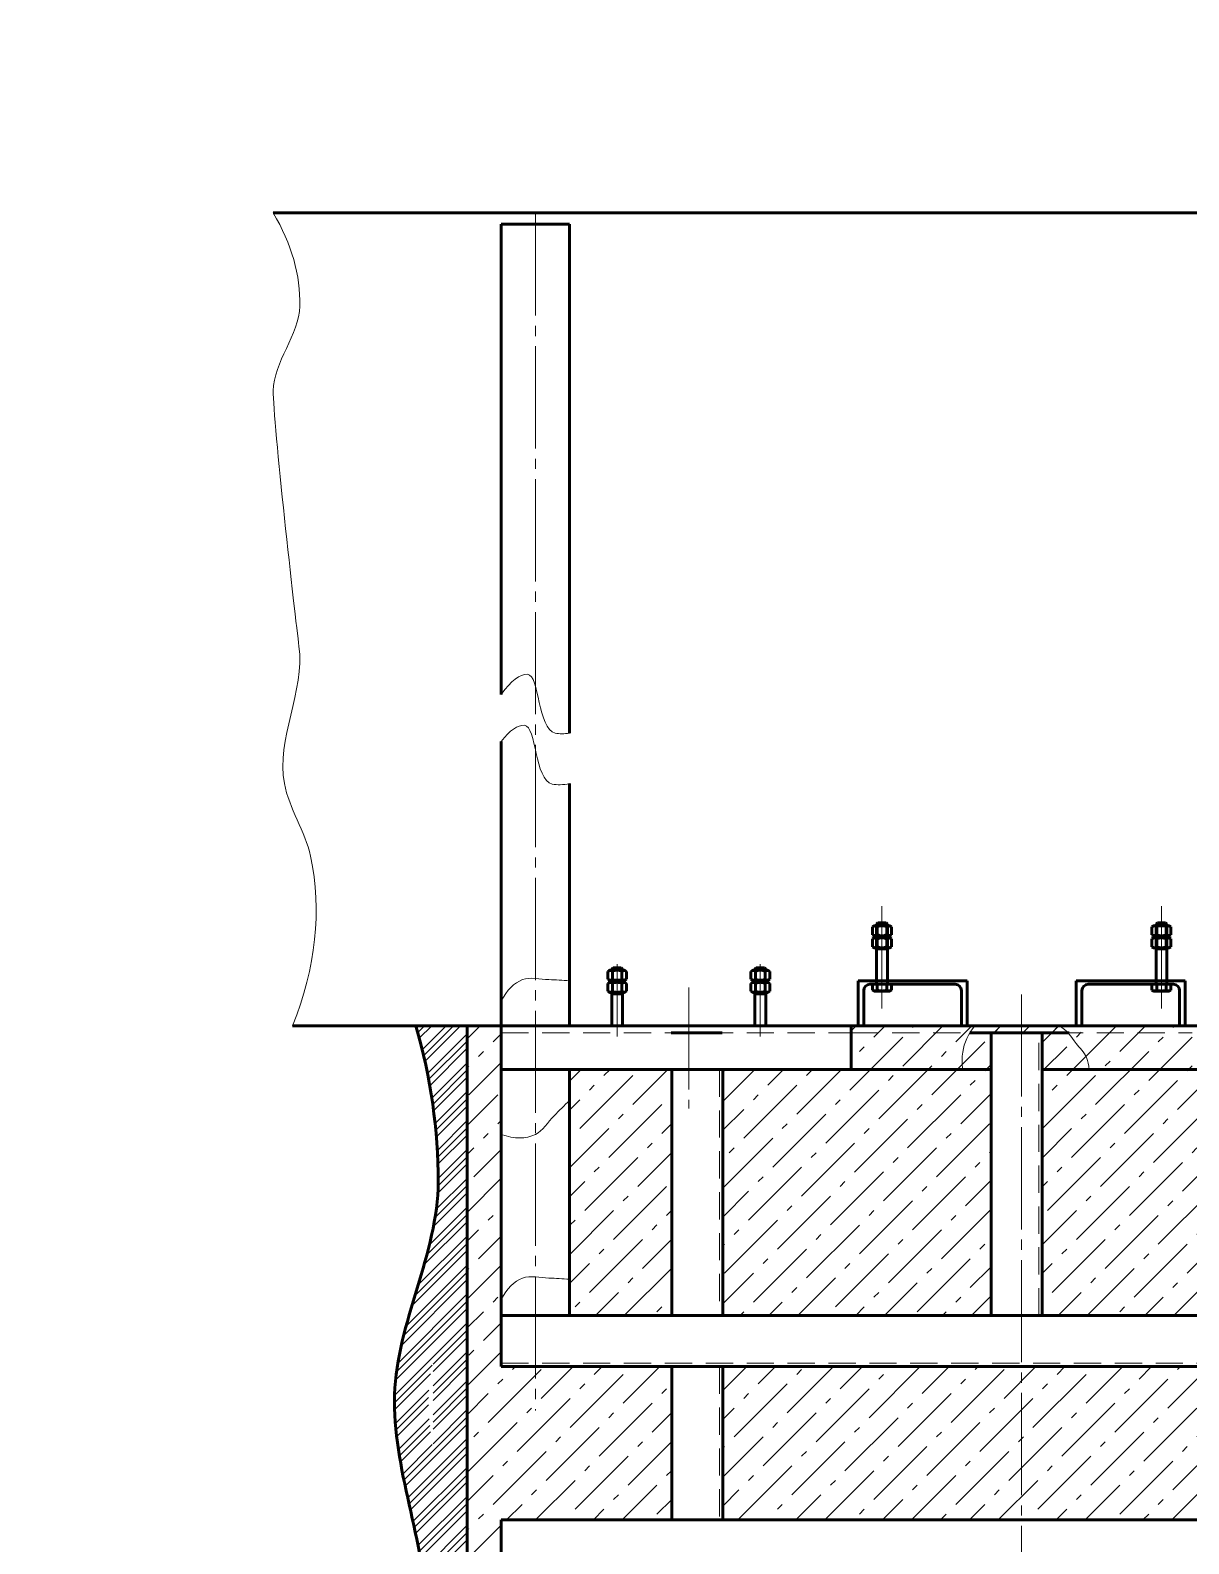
# Model space of a CAD drawing. Header units: millimetres. Extents: x 0 to 594, y 0 to 420.
# Drawn here: x 0 to 169.9, y 197.9 to 420 of the extents above; entities that cross this region are included whole.
import ezdxf

# ---------------------------------------------------------------- set-up
doc = ezdxf.new("R2010")
doc.units = ezdxf.units.MM
for name, pattern in [('K5LT32768', [0]), ('K5LT_AXLED', [19.5, 15, -1.5, 1.5, -1.5]), ('K5LT_BASIC', [0]), ('K5LT_DASHED', [6, 4, -2]), ('K5LT_THIN', [0]), ('K5LT_THIN_INCLUDED_TO_HATCHING', [0])]:
    doc.linetypes.add(name, pattern=pattern)
doc.layers.add('Системный слой', color=7, linetype='Continuous')

# ---------------------------------------------------------------- blocks, each defined once
blk = doc.blocks.new('U5')
at = {"layer": 'Системный слой', "color": 5, "linetype": 'K5LT_BASIC', "lineweight": 60, "true_color": 0x0000ff}
for p, q in [((221.77, 201.39), (69.08, 201.39)), ((69.08, 201.39), (69.08, 193.89)), ((221.77, 193.89), (221.77, 201.39)), ((69.08, 193.89), (221.77, 193.89))]:
    blk.add_line(p, q, dxfattribs=at)
blk = doc.blocks.new('U18')
at = {"layer": 'Системный слой', "color": 7, "linetype": 'K5LT32768', "lineweight": 18}
for p, q in [((56.6, 273.73), (56.76, 273.89)), ((56.84, 272.9), (57.83, 273.89)), ((57.06, 272.06), (58.89, 273.89)), ((57.49, 270.37), (61.01, 273.89)), ((57.7, 269.51), (62.07, 273.89)), ((57.89, 268.65), (63.13, 273.89)), ((58.26, 266.9), (64.08, 272.72)), ((58.43, 266.01), (64.08, 271.66)), ((58.6, 265.11), (64.08, 270.6)), ((58.9, 263.29), (64.08, 268.48)), ((59.03, 262.37), (64.08, 267.42)), ((59.16, 261.43), (64.08, 266.36)), ((59.39, 259.54), (64.08, 264.24)), ((59.48, 258.57), (64.08, 263.17)), ((59.57, 257.6), (64.08, 262.11)), ((59.71, 255.62), (64.08, 259.99)), ((59.76, 254.61), (64.08, 258.93)), ((59.8, 253.58), (64.08, 257.87)), ((59.83, 251.5), (64.08, 255.75)), ((59.78, 249.32), (64.08, 253.63)), ((59.82, 250.43), (64.08, 254.69)), ((59.55, 246.97), (64.08, 251.51)), ((59.13, 244.43), (64.08, 249.39)), ((59.36, 245.73), (64.08, 250.45)), ((58.52, 241.7), (64.08, 247.26)), ((57.75, 238.81), (64.08, 245.14)), ((58.15, 240.27), (64.08, 246.2)), ((56.87, 235.81), (64.08, 243.02)), ((55.97, 232.78), (64.08, 240.9)), ((56.42, 234.29), (64.08, 241.96)), ((54.76, 228.39), (64.08, 237.72)), ((55.13, 229.82), (64.08, 238.78)), ((54.43, 227), (64.08, 236.66)), ((53.72, 223.11), (64.08, 233.48)), ((53.9, 224.36), (64.08, 234.54)), ((53.57, 221.9), (64.08, 232.42)), ((53.43, 219.64), (64.08, 230.29)), ((59.08, 224.23), (64.08, 229.23)), ((59.08, 223.17), (64.08, 228.17)), ((59.08, 221.05), (64.08, 226.05)), ((59.08, 219.99), (64.08, 224.99)), ((53.42, 218.57), (58.93, 224.08)), ((53.44, 217.52), (58.72, 222.81)), ((59.08, 218.93), (64.08, 223.93)), ((53.55, 215.52), (58.47, 220.44)), ((59.08, 216.81), (64.08, 221.81)), ((59.08, 215.75), (64.08, 220.75)), ((53.64, 214.54), (58.42, 219.33)), ((53.74, 213.59), (58.42, 218.26)), ((59.08, 214.69), (64.08, 219.69)), ((54, 211.72), (58.51, 216.23)), ((54.81, 207.23), (64.08, 216.51)), ((59.08, 212.57), (64.08, 217.57)), ((54.14, 210.81), (58.59, 215.25)), ((54.3, 209.9), (58.69, 214.3)), ((54.99, 206.35), (64.08, 215.45)), ((55.37, 204.6), (64.08, 213.32)), ((54.63, 208.11), (58.95, 212.43)), ((55.56, 203.73), (64.08, 212.26)), ((55.75, 202.87), (64.08, 211.2)), ((56.13, 201.13), (64.08, 209.08)), ((56.32, 200.26), (64.08, 208.02)), ((56.51, 199.38), (64.08, 206.96)), ((56.87, 197.63), (64.08, 204.84)), ((57.04, 196.74), (64.08, 203.78)), ((57.21, 195.84), (64.08, 202.72)), ((57.52, 194.03), (64.08, 200.6)), ((57.66, 193.11), (64.08, 199.54)), ((57.78, 192.17), (64.08, 198.47))]:
    blk.add_line(p, q, dxfattribs=at)
blk = doc.blocks.new('U46')
at = {"layer": 'Системный слой', "color": 5, "linetype": 'K5LT_BASIC', "lineweight": 60, "true_color": 0x0000ff}
for p, q in [((165.13, 288.79), (165.33, 288.99)), ((165.13, 280.1), (165.13, 288.79)), ((165.13, 288.79), (165.93, 288.79)), ((165.33, 288.99), (165.93, 288.99)), ((166.53, 288.99), (165.93, 288.99)), ((166.73, 288.79), (165.93, 288.79)), ((166.73, 288.79), (166.53, 288.99)), ((166.73, 280.1), (166.73, 288.79)), ((165.13, 285.19), (165.93, 285.19)), ((166.73, 285.19), (165.93, 285.19)), ((164.54, 279.13), (164.54, 279.99)), ((164.54, 279.99), (165.93, 279.99)), ((165.23, 279.13), (165.23, 279.99)), ((167.31, 279.99), (165.93, 279.99)), ((166.62, 279.13), (166.62, 279.99)), ((167.31, 279.13), (167.31, 279.99)), ((164.79, 278.99), (164.54, 279.13)), ((165.93, 278.99), (164.79, 278.99)), ((165.93, 278.99), (167.07, 278.99)), ((167.07, 278.99), (167.31, 279.13))]:
    blk.add_line(p, q, dxfattribs=at)
at = {"layer": 'Системный слой', "color": 7, "linetype": 'K5LT_THIN', "lineweight": 18}
for p, q in [((165.23, 285.19), (165.23, 288.9)), ((166.62, 285.19), (166.62, 288.9))]:
    blk.add_line(p, q, dxfattribs=at)
at = {"layer": 'Системный слой', "color": 30, "linetype": 'K5LT_AXLED', "lineweight": 18, "true_color": 0xff8000}
blk.add_line((165.93, 278.69), (165.93, 289.29), dxfattribs=at)
at = {"layer": 'Системный слой', "color": 5, "linetype": 'K5LT_BASIC', "lineweight": 60, "true_color": 0x0000ff}
for centre, radius, start, end in [((165.02, 280.1), 0.11, 270, 0), ((166.84, 280.1), 0.11, 180, 270), ((164.9, 279.49), 0.488, 241.0192, 313.1636), ((165.93, 280.76), 1.76, 246.8627, 270), ((165.93, 280.76), 1.76, 270, 293.1373), ((166.95, 279.49), 0.488, 226.8364, 298.9808)]:
    blk.add_arc(centre, radius, start, end, dxfattribs=at)
blk = doc.blocks.new('U47')
at = {"layer": 'Системный слой', "color": 5, "linetype": 'K5LT_BASIC', "lineweight": 60, "true_color": 0x0000ff}
for p, q in [((164.54, 286.64), (164.83, 286.81)), ((164.54, 285.49), (164.54, 286.64)), ((164.83, 286.81), (165.93, 286.81)), ((165.23, 285.49), (165.23, 286.64)), ((167.03, 286.81), (165.93, 286.81)), ((166.62, 285.49), (166.62, 286.64)), ((167.31, 286.64), (167.03, 286.81)), ((167.31, 285.49), (167.31, 286.64)), ((164.83, 285.33), (164.54, 285.49)), ((165.93, 285.33), (164.83, 285.33)), ((165.93, 285.33), (167.03, 285.33)), ((167.03, 285.33), (167.31, 285.49))]:
    blk.add_line(p, q, dxfattribs=at)
at = {"layer": 'Системный слой', "color": 30, "linetype": 'K5LT_AXLED', "lineweight": 18, "true_color": 0xff8000}
blk.add_line((165.93, 285.03), (165.93, 287.11), dxfattribs=at)
at = {"layer": 'Системный слой', "color": 5, "linetype": 'K5LT_BASIC', "lineweight": 60, "true_color": 0x0000ff}
for centre, radius, start, end in [((164.91, 286.38), 0.417, 39.6616, 123.2856), ((165.93, 285.27), 1.54, 90, 116.7783), ((165.93, 285.27), 1.54, 63.2217, 90), ((166.94, 286.38), 0.417, 56.7144, 140.3384), ((164.91, 285.76), 0.417, 236.7145, 320.3384), ((165.93, 286.87), 1.54, 243.2217, 270), ((165.93, 286.87), 1.54, 270, 296.7783), ((166.94, 285.76), 0.417, 219.6616, 303.2855)]:
    blk.add_arc(centre, radius, start, end, dxfattribs=at)
blk = doc.blocks.new('U48')
at = {"layer": 'Системный слой', "color": 30, "linetype": 'K5LT_AXLED', "lineweight": 18, "true_color": 0xff8000}
blk.add_line((165.93, 286.81), (165.93, 288.89), dxfattribs=at)
at = {"layer": 'Системный слой', "color": 5, "linetype": 'K5LT_BASIC', "lineweight": 60, "true_color": 0x0000ff}
for p, q in [((164.54, 288.42), (164.83, 288.59)), ((164.54, 287.27), (164.54, 288.42)), ((164.83, 287.11), (164.54, 287.27)), ((164.83, 288.59), (165.93, 288.59)), ((165.93, 287.11), (164.83, 287.11)), ((165.23, 287.27), (165.23, 288.42)), ((167.03, 288.59), (165.93, 288.59)), ((165.93, 287.11), (167.03, 287.11)), ((166.62, 287.27), (166.62, 288.42)), ((167.31, 288.42), (167.03, 288.59)), ((167.03, 287.11), (167.31, 287.27)), ((167.31, 287.27), (167.31, 288.42))]:
    blk.add_line(p, q, dxfattribs=at)
for centre, radius, start, end in [((164.91, 288.16), 0.417, 39.6616, 123.2856), ((164.91, 287.54), 0.417, 236.7145, 320.3384), ((165.93, 287.05), 1.54, 90, 116.7783), ((165.93, 288.65), 1.54, 243.2217, 270), ((165.93, 287.05), 1.54, 63.2217, 90), ((165.93, 288.65), 1.54, 270, 296.7783), ((166.94, 288.16), 0.417, 56.7144, 140.3384), ((166.94, 287.54), 0.417, 219.6616, 303.2855)]:
    blk.add_arc(centre, radius, start, end, dxfattribs=at)
blk = doc.blocks.new('U49')
at = {"layer": 'Системный слой', "color": 5, "linetype": 'K5LT_BASIC', "lineweight": 60, "true_color": 0x0000ff}
for p, q in [((124.13, 288.79), (124.33, 288.99)), ((124.13, 280.1), (124.13, 288.79)), ((124.13, 288.79), (124.93, 288.79)), ((124.33, 288.99), (124.93, 288.99)), ((125.53, 288.99), (124.93, 288.99)), ((125.73, 288.79), (124.93, 288.79)), ((125.73, 288.79), (125.53, 288.99)), ((125.73, 280.1), (125.73, 288.79)), ((124.13, 285.19), (124.93, 285.19)), ((125.73, 285.19), (124.93, 285.19)), ((123.54, 279.13), (123.54, 279.99)), ((123.54, 279.99), (124.93, 279.99)), ((124.23, 279.13), (124.23, 279.99)), ((126.31, 279.99), (124.93, 279.99)), ((125.62, 279.13), (125.62, 279.99)), ((126.31, 279.13), (126.31, 279.99)), ((123.79, 278.99), (123.54, 279.13)), ((124.93, 278.99), (123.79, 278.99)), ((124.93, 278.99), (126.07, 278.99)), ((126.07, 278.99), (126.31, 279.13))]:
    blk.add_line(p, q, dxfattribs=at)
at = {"layer": 'Системный слой', "color": 7, "linetype": 'K5LT_THIN', "lineweight": 18}
for p, q in [((124.23, 285.19), (124.23, 288.9)), ((125.62, 285.19), (125.62, 288.9))]:
    blk.add_line(p, q, dxfattribs=at)
at = {"layer": 'Системный слой', "color": 30, "linetype": 'K5LT_AXLED', "lineweight": 18, "true_color": 0xff8000}
blk.add_line((124.93, 278.69), (124.93, 289.29), dxfattribs=at)
at = {"layer": 'Системный слой', "color": 5, "linetype": 'K5LT_BASIC', "lineweight": 60, "true_color": 0x0000ff}
for centre, radius, start, end in [((124.02, 280.1), 0.11, 270, 0), ((125.84, 280.1), 0.11, 180, 270), ((123.9, 279.49), 0.488, 241.0192, 313.1636), ((124.93, 280.76), 1.76, 246.8627, 270), ((124.93, 280.76), 1.76, 270, 293.1373), ((125.95, 279.49), 0.488, 226.8364, 298.9808)]:
    blk.add_arc(centre, radius, start, end, dxfattribs=at)
blk = doc.blocks.new('U50')
at = {"layer": 'Системный слой', "color": 5, "linetype": 'K5LT_BASIC', "lineweight": 60, "true_color": 0x0000ff}
for p, q in [((123.54, 286.64), (123.83, 286.81)), ((123.54, 285.49), (123.54, 286.64)), ((123.83, 286.81), (124.93, 286.81)), ((124.23, 285.49), (124.23, 286.64)), ((126.03, 286.81), (124.93, 286.81)), ((125.62, 285.49), (125.62, 286.64)), ((126.31, 286.64), (126.03, 286.81)), ((126.31, 285.49), (126.31, 286.64)), ((123.83, 285.33), (123.54, 285.49)), ((124.93, 285.33), (123.83, 285.33)), ((124.93, 285.33), (126.03, 285.33)), ((126.03, 285.33), (126.31, 285.49))]:
    blk.add_line(p, q, dxfattribs=at)
at = {"layer": 'Системный слой', "color": 30, "linetype": 'K5LT_AXLED', "lineweight": 18, "true_color": 0xff8000}
blk.add_line((124.93, 285.03), (124.93, 287.11), dxfattribs=at)
at = {"layer": 'Системный слой', "color": 5, "linetype": 'K5LT_BASIC', "lineweight": 60, "true_color": 0x0000ff}
for centre, radius, start, end in [((123.91, 286.38), 0.417, 39.6616, 123.2856), ((124.93, 285.27), 1.54, 90, 116.7783), ((124.93, 285.27), 1.54, 63.2217, 90), ((125.94, 286.38), 0.417, 56.7144, 140.3384), ((123.91, 285.76), 0.417, 236.7145, 320.3384), ((124.93, 286.87), 1.54, 243.2217, 270), ((124.93, 286.87), 1.54, 270, 296.7783), ((125.94, 285.76), 0.417, 219.6616, 303.2855)]:
    blk.add_arc(centre, radius, start, end, dxfattribs=at)
blk = doc.blocks.new('U51')
at = {"layer": 'Системный слой', "color": 30, "linetype": 'K5LT_AXLED', "lineweight": 18, "true_color": 0xff8000}
blk.add_line((124.93, 286.81), (124.93, 288.89), dxfattribs=at)
at = {"layer": 'Системный слой', "color": 5, "linetype": 'K5LT_BASIC', "lineweight": 60, "true_color": 0x0000ff}
for p, q in [((123.54, 288.42), (123.83, 288.59)), ((123.54, 287.27), (123.54, 288.42)), ((123.83, 287.11), (123.54, 287.27)), ((123.83, 288.59), (124.93, 288.59)), ((124.93, 287.11), (123.83, 287.11)), ((124.23, 287.27), (124.23, 288.42)), ((126.03, 288.59), (124.93, 288.59)), ((124.93, 287.11), (126.03, 287.11)), ((125.62, 287.27), (125.62, 288.42)), ((126.31, 288.42), (126.03, 288.59)), ((126.03, 287.11), (126.31, 287.27)), ((126.31, 287.27), (126.31, 288.42))]:
    blk.add_line(p, q, dxfattribs=at)
for centre, radius, start, end in [((123.91, 288.16), 0.417, 39.6616, 123.2856), ((123.91, 287.54), 0.417, 236.7145, 320.3384), ((124.93, 287.05), 1.54, 90, 116.7783), ((124.93, 288.65), 1.54, 243.2217, 270), ((124.93, 287.05), 1.54, 63.2217, 90), ((124.93, 288.65), 1.54, 270, 296.7783), ((125.94, 288.16), 0.417, 56.7144, 140.3384), ((125.94, 287.54), 0.417, 219.6616, 303.2855)]:
    blk.add_arc(centre, radius, start, end, dxfattribs=at)
blk = doc.blocks.new('U52')
at = {"layer": 'Системный слой', "color": 30, "linetype": 'K5LT_AXLED', "lineweight": 18, "true_color": 0xff8000}
blk.add_line((86.08, 280.27), (86.08, 282.35), dxfattribs=at)
at = {"layer": 'Системный слой', "color": 5, "linetype": 'K5LT_BASIC', "lineweight": 60, "true_color": 0x0000ff}
for p, q in [((84.7, 281.89), (84.98, 282.05)), ((84.7, 280.74), (84.7, 281.89)), ((84.98, 280.57), (84.7, 280.74)), ((84.98, 282.05), (86.08, 282.05)), ((86.08, 280.57), (84.98, 280.57)), ((85.39, 280.74), (85.39, 281.89)), ((87.18, 282.05), (86.08, 282.05)), ((86.08, 280.57), (87.18, 280.57)), ((86.78, 280.74), (86.78, 281.89)), ((87.47, 281.89), (87.18, 282.05)), ((87.18, 280.57), (87.47, 280.74)), ((87.47, 280.74), (87.47, 281.89))]:
    blk.add_line(p, q, dxfattribs=at)
for centre, radius, start, end in [((85.07, 281.62), 0.417, 39.6616, 123.2856), ((85.07, 281.01), 0.417, 236.7145, 320.3384), ((86.08, 280.52), 1.54, 90, 116.7783), ((86.08, 282.11), 1.54, 243.2217, 270), ((86.08, 280.52), 1.54, 63.2217, 90), ((86.08, 282.11), 1.54, 270, 296.7783), ((87.1, 281.62), 0.417, 56.7144, 140.3384), ((87.1, 281.01), 0.417, 219.6616, 303.2855)]:
    blk.add_arc(centre, radius, start, end, dxfattribs=at)
blk = doc.blocks.new('U53')
at = {"layer": 'Системный слой', "color": 5, "linetype": 'K5LT_BASIC', "lineweight": 60, "true_color": 0x0000ff}
for p, q in [((84.7, 280.11), (84.98, 280.28)), ((84.7, 278.96), (84.7, 280.11)), ((84.98, 280.28), (86.08, 280.28)), ((85.39, 278.96), (85.39, 280.11)), ((87.18, 280.28), (86.08, 280.28)), ((86.78, 278.96), (86.78, 280.11)), ((87.47, 280.11), (87.18, 280.28)), ((87.47, 278.96), (87.47, 280.11)), ((84.98, 278.8), (84.7, 278.96)), ((86.08, 278.8), (84.98, 278.8)), ((86.08, 278.8), (87.18, 278.8)), ((87.18, 278.8), (87.47, 278.96))]:
    blk.add_line(p, q, dxfattribs=at)
at = {"layer": 'Системный слой', "color": 30, "linetype": 'K5LT_AXLED', "lineweight": 18, "true_color": 0xff8000}
blk.add_line((86.08, 278.5), (86.08, 280.58), dxfattribs=at)
at = {"layer": 'Системный слой', "color": 5, "linetype": 'K5LT_BASIC', "lineweight": 60, "true_color": 0x0000ff}
for centre, radius, start, end in [((85.07, 279.85), 0.417, 39.6616, 123.2856), ((86.08, 278.74), 1.54, 90, 116.7783), ((86.08, 278.74), 1.54, 63.2217, 90), ((87.1, 279.85), 0.417, 56.7144, 140.3384), ((85.07, 279.23), 0.417, 236.7145, 320.3384), ((86.08, 280.34), 1.54, 243.2217, 270), ((86.08, 280.34), 1.54, 270, 296.7783), ((87.1, 279.23), 0.417, 219.6616, 303.2855)]:
    blk.add_arc(centre, radius, start, end, dxfattribs=at)
blk = doc.blocks.new('U54')
at = {"layer": 'Системный слой', "color": 30, "linetype": 'K5LT_AXLED', "lineweight": 18, "true_color": 0xff8000}
blk.add_line((107.08, 280.27), (107.08, 282.35), dxfattribs=at)
at = {"layer": 'Системный слой', "color": 5, "linetype": 'K5LT_BASIC', "lineweight": 60, "true_color": 0x0000ff}
for p, q in [((105.7, 281.89), (105.98, 282.05)), ((105.7, 280.74), (105.7, 281.89)), ((105.98, 280.57), (105.7, 280.74)), ((105.98, 282.05), (107.08, 282.05)), ((107.08, 280.57), (105.98, 280.57)), ((106.39, 280.74), (106.39, 281.89)), ((108.18, 282.05), (107.08, 282.05)), ((107.08, 280.57), (108.18, 280.57)), ((107.78, 280.74), (107.78, 281.89)), ((108.47, 281.89), (108.18, 282.05)), ((108.18, 280.57), (108.47, 280.74)), ((108.47, 280.74), (108.47, 281.89))]:
    blk.add_line(p, q, dxfattribs=at)
for centre, radius, start, end in [((106.07, 281.62), 0.417, 39.6616, 123.2856), ((106.07, 281.01), 0.417, 236.7145, 320.3384), ((107.08, 280.52), 1.54, 90, 116.7783), ((107.08, 282.11), 1.54, 243.2217, 270), ((107.08, 280.52), 1.54, 63.2217, 90), ((107.08, 282.11), 1.54, 270, 296.7783), ((108.1, 281.62), 0.417, 56.7144, 140.3384), ((108.1, 281.01), 0.417, 219.6616, 303.2855)]:
    blk.add_arc(centre, radius, start, end, dxfattribs=at)
blk = doc.blocks.new('U55')
at = {"layer": 'Системный слой', "color": 5, "linetype": 'K5LT_BASIC', "lineweight": 60, "true_color": 0x0000ff}
for p, q in [((105.7, 280.11), (105.98, 280.28)), ((105.7, 278.96), (105.7, 280.11)), ((105.98, 280.28), (107.08, 280.28)), ((106.39, 278.96), (106.39, 280.11)), ((108.18, 280.28), (107.08, 280.28)), ((107.78, 278.96), (107.78, 280.11)), ((108.47, 280.11), (108.18, 280.28)), ((108.47, 278.96), (108.47, 280.11)), ((105.98, 278.8), (105.7, 278.96)), ((107.08, 278.8), (105.98, 278.8)), ((107.08, 278.8), (108.18, 278.8)), ((108.18, 278.8), (108.47, 278.96))]:
    blk.add_line(p, q, dxfattribs=at)
at = {"layer": 'Системный слой', "color": 30, "linetype": 'K5LT_AXLED', "lineweight": 18, "true_color": 0xff8000}
blk.add_line((107.08, 278.5), (107.08, 280.58), dxfattribs=at)
at = {"layer": 'Системный слой', "color": 5, "linetype": 'K5LT_BASIC', "lineweight": 60, "true_color": 0x0000ff}
for centre, radius, start, end in [((106.07, 279.85), 0.417, 39.6616, 123.2856), ((107.08, 278.74), 1.54, 90, 116.7783), ((107.08, 278.74), 1.54, 63.2217, 90), ((108.1, 279.85), 0.417, 56.7144, 140.3384), ((106.07, 279.23), 0.417, 236.7145, 320.3384), ((107.08, 280.34), 1.54, 243.2217, 270), ((107.08, 280.34), 1.54, 270, 296.7783), ((108.1, 279.23), 0.417, 219.6616, 303.2855)]:
    blk.add_arc(centre, radius, start, end, dxfattribs=at)

msp = doc.modelspace()

# ---------------------------------------------------------------- hatches: boundary and pattern name
at = {"layer": 'Системный слой'}
h = msp.add_hatch(dxfattribs=at)
h.set_pattern_fill('Бетон', angle=45, style=0, pattern_type=0)
h.set_pattern_definition([(45, (0, 0), (-4.24264, 4.24264), [11, -5]), (45, (9.1924, 9.1924), (-4.24264, 4.24264), [1, -15]), (45, (3.5355, 7.778), (-4.24264, 4.24264), [11, -5]), (45, (12.728, 16.9706), (-4.24264, 4.24264), [1, -15])])
h.paths.add_polyline_path([(69.0848, 201.3862), (94.0848, 201.3862), (94.0848, 223.8862), (79.0848, 223.8862), (69.0848, 223.8862), (69.0848, 231.3862), (69.0848, 273.8862), (64.0848, 273.8862), (64.0848, 193.8862), (69.0848, 193.8862)])
h.paths.add_polyline_path([(79.0848, 267.4862), (79.0848, 231.3862), (94.0024, 231.3862), (94.0848, 231.3862), (94.0848, 267.4862)])
h.paths.add_polyline_path([(189.2672, 223.8862), (101.5848, 223.8862), (101.5848, 201.3862), (189.2672, 201.3862)])
h.paths.add_polyline_path([(101.5848, 231.3862), (140.926, 231.3862), (140.926, 272.8862), (140.9108, 272.8862), (148.4108, 272.8862), (148.426, 272.8862), (148.426, 267.4862), (170.426, 267.4862), (170.426, 273.8862), (120.426, 273.8862), (120.426, 267.4862), (101.5848, 267.4862)])
h.paths.add_polyline_path([(148.426, 231.3862), (189.2672, 231.3862), (189.2672, 267.4862), (148.426, 267.4862)])
h.paths.add_polyline_path([(196.7672, 267.4862), (196.7672, 231.3862), (211.7672, 231.3862), (211.7672, 267.4862)])
h.paths.add_polyline_path([(211.7672, 223.8862), (196.7672, 223.8862), (196.7672, 201.3862), (221.7672, 201.3862), (221.7672, 193.8862), (226.7566, 193.8862), (226.7566, 273.8862), (221.7672, 273.8862), (221.7436, 273.8862), (221.7436, 223.8862)])
h.paths.add_polyline_path([(189.2672, 193.8862), (94.0848, 193.8862), (94.0848, 123.3862), (109.0848, 123.3862), (109.0848, 183.8862), (181.7472, 183.8862), (181.7472, 123.3862), (221.7436, 123.3862), (221.7436, 193.8862)])
h.paths.add_polyline_path([(94.0848, 123.3862), (94.0848, 193.8862), (69.0848, 193.8862), (69.0848, 123.3862)])
h.paths.add_polyline_path([(94.0848, 123.3862), (101.5848, 123.3862), (101.5848, 193.8862), (94.0848, 193.8862)])
h.paths.add_polyline_path([(189.2672, 123.8862), (189.2672, 193.8862), (221.7436, 193.8862), (221.7436, 123.3862), (189.2672, 123.3862)])
h.paths.add_polyline_path([(196.7672, 193.8862), (196.7672, 123.3862), (221.7436, 123.3862), (221.7436, 193.8862)])
h = msp.add_hatch(dxfattribs=at)
h.set_pattern_fill('Металл', angle=45, style=0, pattern_type=0)
h.set_pattern_definition([(45, (0, 0), (-2.12132, 2.12132), [])])
h.paths.add_polyline_path([(150.8312, 273.8862), (138.5399, 273.8862), (137.8538, 272.9099), (137.8393, 272.8862), (140.9108, 272.8862), (148.4108, 272.8862), (152.4023, 272.8862), (151.7513, 273.3888), (150.9525, 273.8303)])

# ---------------------------------------------------------------- linework, layer by layer
at = {"layer": 'Системный слой', "color": 5, "linetype": 'K5LT_BASIC', "lineweight": 60, "true_color": 0x0000ff}
for p, q in [((207.6364, 393.1859), (35.6364, 393.1859)), ((69.0848, 391.5635), (69.0848, 322.5219)), ((79.0848, 391.5635), (69.0848, 391.5635)), ((79.0848, 391.5635), (79.0848, 316.8437)), ((69.0848, 315.6442), (69.0848, 223.8862)), ((79.0848, 280.4923), (79.0848, 309.4445)), ((85.2848, 282.1862), (85.4848, 282.3862)), ((85.2848, 282.1862), (86.0848, 282.1862)), ((85.2848, 282.054), (85.2848, 282.1862)), ((85.4848, 282.3862), (86.0848, 282.3862)), ((86.6848, 282.3862), (86.0848, 282.3862)), ((86.8848, 282.1862), (86.0848, 282.1862)), ((86.8848, 282.1862), (86.6848, 282.3862)), ((86.8848, 282.054), (86.8848, 282.1862)), ((106.2848, 282.1862), (106.4848, 282.3862)), ((106.2848, 282.1862), (107.0848, 282.1862)), ((106.2848, 282.054), (106.2848, 282.1862)), ((106.4848, 282.3862), (107.0848, 282.3862)), ((107.6848, 282.3862), (107.0848, 282.3862)), ((107.8848, 282.1862), (107.0848, 282.1862)), ((107.8848, 282.1862), (107.6848, 282.3862)), ((107.8848, 282.054), (107.8848, 282.1862)), ((79.0848, 280.4923), (79.0848, 273.8862)), ((85.2848, 280.2777), (85.2848, 280.574)), ((86.8848, 280.2777), (86.8848, 280.574)), ((106.2848, 280.2777), (106.2848, 280.574)), ((107.8848, 280.2777), (107.8848, 280.574)), ((137.426, 280.4923), (121.426, 280.4923)), ((121.426, 280.4923), (121.426, 273.8862)), ((135.686, 279.9923), (123.166, 279.9923)), ((137.426, 273.8862), (137.426, 280.4923)), ((169.426, 280.4923), (153.426, 280.4923)), ((153.426, 280.4923), (153.426, 273.8862)), ((167.686, 279.9923), (155.166, 279.9923)), ((169.426, 273.8862), (169.426, 280.4923)), ((85.2848, 273.8862), (85.2848, 278.7977)), ((85.2848, 278.5862), (86.0848, 278.5862)), ((86.8848, 278.5862), (86.0848, 278.5862)), ((86.8848, 273.8862), (86.8848, 278.7977)), ((106.2848, 273.8862), (106.2848, 278.7977)), ((106.2848, 278.5862), (107.0848, 278.5862)), ((107.8848, 278.5862), (107.0848, 278.5862)), ((107.8848, 273.8862), (107.8848, 278.7977)), ((122.266, 279.0923), (122.266, 273.8862)), ((136.586, 273.8862), (136.586, 279.0923)), ((154.266, 279.0923), (154.266, 273.8862)), ((168.586, 273.8862), (168.586, 279.0923)), ((69.0848, 273.8862), (38.4716, 273.8862)), ((64.0848, 193.8862), (64.0848, 273.8862)), ((69.0848, 273.8862), (221.7672, 273.8862)), ((120.426, 273.8862), (120.426, 267.4862)), ((101.5024, 272.8862), (94.0024, 272.8862)), ((137.8393, 272.8862), (152.4023, 272.8862)), ((140.9108, 272.8862), (148.4108, 272.8862)), ((140.926, 231.3862), (140.926, 272.8862)), ((148.426, 272.8862), (148.426, 231.3862)), ((69.0848, 267.4862), (140.9108, 267.4862)), ((79.0848, 231.3862), (79.0848, 267.4862)), ((94.0848, 267.4862), (94.0848, 231.3862)), ((101.5848, 231.3862), (101.5848, 267.4862)), ((148.4108, 267.4862), (189.2672, 267.4862)), ((69.0848, 231.3862), (94.0848, 231.3862)), ((69.0848, 231.3862), (69.0848, 223.8862)), ((94.0024, 231.3862), (148.4108, 231.3862)), ((148.4108, 231.3862), (199.0664, 231.3862)), ((69.0848, 223.8862), (79.0848, 223.8862)), ((196.7672, 223.8862), (79.0848, 223.8862)), ((94.0848, 223.8862), (94.0848, 201.3862)), ((101.5848, 201.3862), (101.5848, 223.8862)), ((69.0848, 201.3862), (69.0848, 123.3862))]:
    msp.add_line(p, q, dxfattribs=at)
at = {"layer": 'Системный слой', "color": 30, "linetype": 'K5LT_AXLED', "lineweight": 18, "true_color": 0xff8000}
for p, q in [((74.0848, 393.118), (74.0848, 217.4262)), ((124.926, 291.4342), (124.926, 276.2347)), ((165.926, 291.4342), (165.926, 276.2347)), ((86.0848, 272.349), (86.0848, 282.949)), ((107.0848, 272.3441), (107.0848, 282.9441)), ((96.5848, 279.5368), (96.5848, 261.7794)), ((145.4207, 278.5146), (145.4207, 190.0871))]:
    msp.add_line(p, q, dxfattribs=at)
at = {"layer": 'Системный слой', "color": 7, "linetype": 'K5LT_THIN', "lineweight": 18}
for p, q in [((85.3928, 282.054), (85.3928, 282.2942)), ((86.7768, 282.054), (86.7768, 282.2942)), ((106.3928, 282.054), (106.3928, 282.2942)), ((107.7768, 282.054), (107.7768, 282.2942)), ((85.3928, 280.2777), (85.3928, 280.574)), ((86.7768, 280.2777), (86.7768, 280.574)), ((106.3928, 280.2777), (106.3928, 280.574)), ((107.7768, 280.2777), (107.7768, 280.574)), ((85.3928, 278.5862), (85.3928, 278.7977)), ((86.7768, 278.5862), (86.7768, 278.7977)), ((106.3928, 278.5862), (106.3928, 278.7977)), ((107.7768, 278.5862), (107.7768, 278.7977))]:
    msp.add_line(p, q, dxfattribs=at)
at = {"layer": 'Системный слой', "color": 7, "linetype": 'K5LT_DASHED', "lineweight": 18}
for p, q in [((69.0848, 272.8862), (120.426, 272.8862)), ((120.426, 272.8862), (170.426, 272.8862)), ((147.926, 231.3862), (147.926, 272.8862)), ((101.0848, 267.4862), (101.0848, 231.3862)), ((69.0848, 224.3862), (211.7672, 224.3862)), ((101.0848, 223.8862), (101.0848, 201.3862))]:
    msp.add_line(p, q, dxfattribs=at)
at = {"layer": 'Системный слой', "color": 5, "linetype": 'K5LT_BASIC', "lineweight": 60, "true_color": 0x0000ff}
for centre, start, end in [((123.166, 279.0923), 90, 180), ((135.686, 279.0923), 0, 90), ((155.166, 279.0923), 90, 180), ((167.686, 279.0923), 0, 90)]:
    msp.add_arc(centre, 0.9, start, end, dxfattribs=at)
at = {"layer": 'Системный слой', "color": 7, "linetype": 'K5LT_THIN', "lineweight": 18}
for points, knots in [([(35.6364, 393.1859), (38.3495, 388.613), (39.6468, 384.0586), (39.5284, 379.5226), (39.4199, 375.3661), (35.693, 371.2517), (35.6364, 367.0994), (35.5781, 362.8197), (38.8454, 333.9782), (39.4155, 329.6245), (40.2776, 323.0398), (36.0534, 315.9382), (37.2696, 309.4445), (37.9483, 305.8212), (40.3506, 302.4029), (41.1095, 298.7923), (42.7928, 290.7847), (41.9135, 282.4827), (38.4716, 273.8862)], [0, 0, 0, 0, 1, 1, 1, 2, 2, 2, 3, 3, 3, 4, 4, 4, 5, 5, 5, 6, 6, 6, 6]), ([(69.0848, 277.5448), (69.8976, 279.1451), (70.9411, 280.1885), (72.2152, 280.6752), (73.3289, 281.1006), (74.7963, 280.7194), (76.0848, 280.6752), (77.0856, 280.6409), (78.0856, 280.5799), (79.0848, 280.4923)], [0, 0, 0, 0, 1, 1, 1, 2, 2, 2, 3, 3, 3, 3]), ([(138.5399, 273.8862), (137.5837, 272.6861), (136.9946, 271.4056), (136.7725, 270.0447), (136.6381, 269.2213), (136.6381, 268.3684), (136.7725, 267.4862)], [0, 0, 0, 0, 1, 1, 1, 2, 2, 2, 2]), ([(150.8312, 273.8862), (152.2284, 273.2565), (152.6216, 272.2472), (153.3946, 271.3228), (153.9451, 270.6644), (154.6029, 270.0214), (154.9221, 269.2414), (155.1444, 268.6981), (155.2746, 268.1131), (155.3126, 267.4862)], [0, 0, 0, 0, 1, 1, 1, 2, 2, 2, 3, 3, 3, 3]), ([(69.0848, 257.9419), (71.0255, 257.2802), (72.6922, 257.2802), (74.0848, 257.9419), (75.1724, 258.4587), (75.9256, 259.7827), (76.846, 260.7031), (77.5922, 261.4494), (78.3385, 262.1956), (79.0848, 262.9419)], [0, 0, 0, 0, 1, 1, 1, 2, 2, 2, 3, 3, 3, 3]), ([(69.0848, 233.7476), (69.8976, 235.3479), (70.9411, 236.3913), (72.2152, 236.878), (73.3289, 237.3034), (74.7963, 236.9222), (76.0848, 236.878), (77.0856, 236.8437), (78.0856, 236.7827), (79.0848, 236.6951)], [0, 0, 0, 0, 1, 1, 1, 2, 2, 2, 3, 3, 3, 3])]:
    msp.add_open_spline(points, degree=3, knots=knots, dxfattribs=at)
at = {"layer": 'Системный слой', "color": 7, "linetype": 'K5LT_THIN_INCLUDED_TO_HATCHING', "lineweight": 18}
for points in [[(69.0848, 322.5219), (70.5366, 324.5512), (71.8183, 325.5374), (72.9297, 325.4803), (74.7441, 325.3872), (74.3749, 317.4286), (77.0124, 316.8613), (77.6326, 316.728), (78.3234, 316.7221), (79.0848, 316.8437)], [(69.0848, 315.6442), (70.3514, 317.2627), (71.4819, 318.0464), (72.4761, 317.9954), (74.2905, 317.9023), (73.9213, 309.9436), (76.5588, 309.3764), (77.3, 309.217), (78.142, 309.2397), (79.0848, 309.4445)]]:
    msp.add_open_spline(points, degree=3, knots=[0, 0, 0, 0, 1, 1, 1, 2, 2, 2, 3, 3, 3, 3], dxfattribs=at)
at = {"layer": 'Системный слой', "color": 5, "linetype": 'K5LT_BASIC', "lineweight": 60, "true_color": 0x0000ff}
msp.add_open_spline([(56.5592, 273.8862), (58.7596, 266.2242), (59.8506, 258.5955), (59.8322, 251.0003), (59.8069, 240.5305), (53.7563, 230.2396), (53.4323, 219.7812), (53.1, 209.0557), (57.9201, 198.2192), (58.1439, 187.4406), (58.4464, 172.8721), (50.4109, 158.0832), (51.6703, 143.7438), (52.7023, 131.9934), (53.1842, 113.7259), (61.6504, 108.9483), (67.5805, 105.6018), (78.6325, 109.7522), (87.0053, 108.9483), (95.7222, 108.1113), (104.1924, 104.7572), (112.8997, 103.8233), (123.3989, 102.6973), (134.219, 102.8814), (144.7283, 103.8233), (159.1222, 105.1134), (172.9593, 111.6373), (187.3461, 112.9943), (198.8294, 114.0773), (212.2579, 108.8546), (222.1417, 112.9943), (231.8395, 117.056), (242.7269, 127.6288), (246.2828, 137.1354), (250.5067, 148.4278), (240.4888, 163.8208), (239.9441, 177.1908), (239.1289, 197.2002), (249.8384, 217.5046), (248.0361, 237.3413), (246.9219, 249.6045), (244.088, 261.7861), (239.5345, 273.8862)], degree=3, knots=[0, 0, 0, 0, 1, 1, 1, 2, 2, 2, 3, 3, 3, 4, 4, 4, 5, 5, 5, 6, 6, 6, 7, 7, 7, 8, 8, 8, 9, 9, 9, 10, 10, 10, 11, 11, 11, 12, 12, 12, 13, 13, 13, 14, 14, 14, 14], dxfattribs=at)

# ---------------------------------------------------------------- block references
at = {"layer": 'Системный слой'}
for name in ['U49', 'U51', 'U46', 'U48', 'U50', 'U47', 'U52', 'U54', 'U53', 'U55', 'U18', 'U5']:
    msp.add_blockref(name, (0, 0), dxfattribs=at)

doc.saveas('drawing.dxf')
